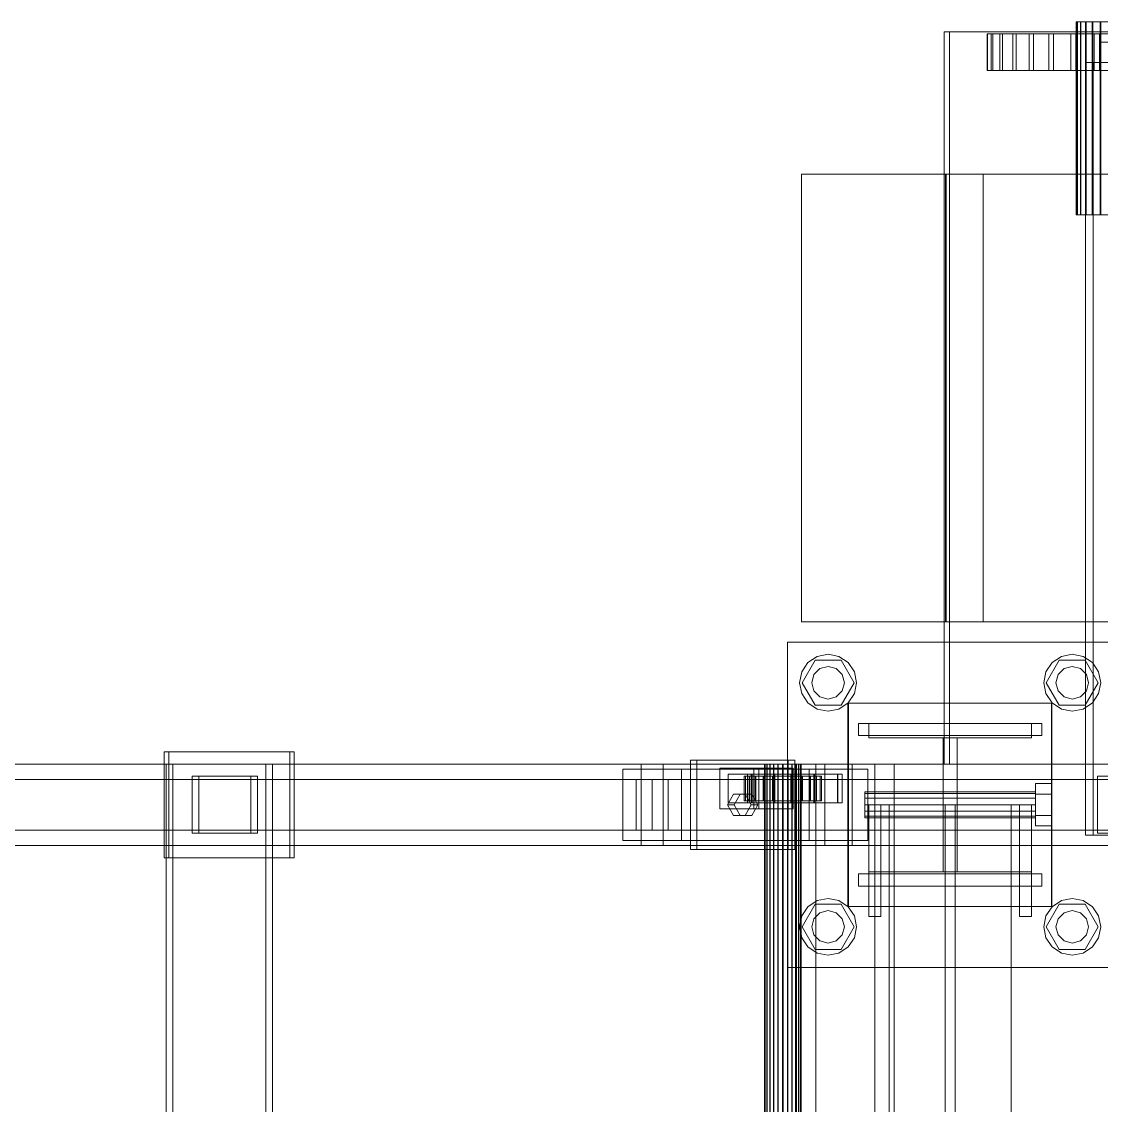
# Model space of a CAD drawing. Header units: millimetres. Extents: x -2500 to 58855, y -53268 to 6837.
# Drawn here: x 35230 to 35760, y -17718 to -17185 of the extents above; entities that cross this region are included whole.
import ezdxf

# ---------------------------------------------------------------- set-up
doc = ezdxf.new("R2010")
doc.units = ezdxf.units.MM
doc.layers.add('superior_C03', color=7, linetype='Continuous', lineweight=0)

msp = doc.modelspace()

# ---------------------------------------------------------------- linework, layer by layer
at = {"layer": 'superior_C03'}
for p, q in [((35748.673, -17185), (35748.173, -17185)), ((35748.173, -17185), (35748.763, -17185)), ((35748.173, -17280), (35748.173, -17185)), ((35750.229, -17185), (35748.673, -17185)), ((35748.673, -17280), (35748.673, -17185)), ((35748.763, -17185), (35750.403, -17185)), ((35748.763, -17280), (35748.763, -17185)), ((35752.736, -17185), (35750.229, -17185)), ((35750.229, -17280), (35750.229, -17185)), ((35750.403, -17185), (35752.982, -17185)), ((35750.403, -17280), (35750.403, -17185)), ((35756.022, -17185), (35752.736, -17185)), ((35752.736, -17280), (35752.736, -17185)), ((35752.982, -17185), (35756.323, -17185)), ((35752.982, -17280), (35752.982, -17185)), ((35759.863, -17185), (35756.022, -17185)), ((35756.022, -17280), (35756.022, -17185)), ((35756.323, -17185), (35760.199, -17185)), ((35756.323, -17280), (35756.323, -17185)), ((35763.998, -17185), (35759.863, -17185)), ((35759.863, -17280), (35759.863, -17185)), ((35760.199, -17185), (35764.346, -17185)), ((35760.199, -17280), (35760.199, -17185)), ((36578.846, -17190), (35683.206, -17190)), ((35683.206, -17190), (35683.206, -17550)), ((35685.899, -17190), (35683.206, -17190)), ((35685.899, -17550), (35685.899, -17190)), ((35685.899, -17190), (36581.539, -17190)), ((35704.603, -17191), (35704.346, -17191)), ((35704.346, -17191), (35706.389, -17191)), ((35704.346, -17209), (35704.346, -17191)), ((35707.15, -17191), (35704.603, -17191)), ((35704.603, -17209), (35704.603, -17191)), ((35706.389, -17191), (35710.651, -17191)), ((35706.389, -17209), (35706.389, -17191)), ((35711.887, -17191), (35707.15, -17191)), ((35707.15, -17209), (35707.15, -17191)), ((35710.651, -17191), (35716.971, -17191)), ((35710.651, -17209), (35710.651, -17191)), ((35718.634, -17191), (35711.887, -17191)), ((35711.887, -17209), (35711.887, -17191)), ((35716.971, -17191), (35725.104, -17191)), ((35716.971, -17209), (35716.971, -17191)), ((35727.131, -17191), (35718.634, -17191)), ((35718.634, -17209), (35718.634, -17191)), ((35725.104, -17191), (35734.739, -17191)), ((35725.104, -17209), (35725.104, -17191)), ((35737.051, -17191), (35727.131, -17191)), ((35727.131, -17209), (35727.131, -17191)), ((35734.739, -17191), (35745.504, -17191)), ((35734.739, -17209), (35734.739, -17191)), ((35748.013, -17191), (35737.051, -17191)), ((35737.051, -17209), (35737.051, -17191)), ((35745.504, -17191), (35756.988, -17191)), ((35745.504, -17209), (35745.504, -17191)), ((35759.597, -17191), (35748.013, -17191)), ((35748.013, -17209), (35748.013, -17191)), ((35756.988, -17191), (35768.747, -17191)), ((35756.988, -17209), (35756.988, -17191)), ((35771.356, -17191), (35759.597, -17191)), ((35759.597, -17209), (35759.597, -17191)), ((35760.299, -17195), (35759.891, -17195)), ((35759.891, -17195), (35759.891, -17205)), ((35759.891, -17195), (36910.118, -17195)), ((35760.299, -17205), (35760.299, -17195)), ((36910.526, -17195), (35760.299, -17195)), ((35791.296, -17205), (35752.774, -17205)), ((35752.774, -17205), (35752.774, -17585)), ((35756.545, -17205), (35752.774, -17205)), ((35756.545, -17585), (35756.545, -17205)), ((35756.545, -17205), (35795.067, -17205)), ((35759.891, -17205), (35760.299, -17205)), ((35759.891, -17205), (36910.118, -17205)), ((35760.299, -17205), (36910.526, -17205)), ((35706.389, -17209), (35704.346, -17209)), ((35704.346, -17209), (35704.603, -17209)), ((35704.603, -17209), (35707.15, -17209)), ((35710.651, -17209), (35706.389, -17209)), ((35707.15, -17209), (35711.887, -17209)), ((35716.971, -17209), (35710.651, -17209)), ((35711.887, -17209), (35718.634, -17209)), ((35725.104, -17209), (35716.971, -17209)), ((35718.634, -17209), (35727.131, -17209)), ((35734.739, -17209), (35725.104, -17209)), ((35727.131, -17209), (35737.051, -17209)), ((35745.504, -17209), (35734.739, -17209)), ((35737.051, -17209), (35748.013, -17209)), ((35756.988, -17209), (35745.504, -17209)), ((35748.013, -17209), (35759.597, -17209)), ((35768.747, -17209), (35756.988, -17209)), ((35759.597, -17209), (35771.356, -17209)), ((35805.667, -17260), (35613.057, -17260)), ((35613.057, -17260), (35613.057, -17480)), ((35684.154, -17260), (35613.057, -17260)), ((35876.496, -17260), (35683.885, -17260)), ((35683.885, -17260), (35683.885, -17480)), ((35702.467, -17260), (35683.885, -17260)), ((35684.154, -17480), (35684.154, -17260)), ((35684.154, -17260), (35876.765, -17260)), ((35702.467, -17480), (35702.467, -17260)), ((35702.467, -17260), (35895.078, -17260)), ((35748.763, -17280), (35748.173, -17280)), ((35748.173, -17280), (35748.673, -17280)), ((35748.673, -17280), (35750.229, -17280)), ((35750.403, -17280), (35748.763, -17280)), ((35750.229, -17280), (35752.736, -17280)), ((35752.982, -17280), (35750.403, -17280)), ((35752.736, -17280), (35756.022, -17280)), ((35756.323, -17280), (35752.982, -17280)), ((35756.022, -17280), (35759.863, -17280)), ((35760.199, -17280), (35756.323, -17280)), ((35759.863, -17280), (35763.998, -17280)), ((35764.346, -17280), (35760.199, -17280)), ((35613.057, -17480), (35805.667, -17480)), ((35613.057, -17480), (35684.154, -17480)), ((35683.885, -17480), (35876.496, -17480)), ((35683.885, -17480), (35702.467, -17480)), ((35876.765, -17480), (35684.154, -17480)), ((35895.078, -17480), (35702.467, -17480)), ((35606.195, -17650), (35606.195, -17490)), ((35606.195, -17490), (35766.195, -17490)), ((35613.26, -17504.642), (35616.295, -17500.101)), ((35613.395, -17510), (35619.795, -17498.915)), ((35616.295, -17500.101), (35620.837, -17497.066)), ((35619.795, -17498.915), (35632.595, -17498.915)), ((35620.837, -17497.066), (35626.195, -17496)), ((35626.195, -17496), (35631.552, -17497.066)), ((35631.552, -17497.066), (35636.094, -17500.101)), ((35632.595, -17498.915), (35638.995, -17510)), ((35636.094, -17500.101), (35639.129, -17504.642)), ((35733.26, -17504.642), (35736.295, -17500.101)), ((35733.395, -17510), (35739.795, -17498.915)), ((35736.295, -17500.101), (35740.837, -17497.066)), ((35739.795, -17498.915), (35752.595, -17498.915)), ((35740.837, -17497.066), (35746.195, -17496)), ((35746.195, -17496), (35751.552, -17497.066)), ((35751.552, -17497.066), (35756.094, -17500.101)), ((35752.595, -17498.915), (35758.995, -17510)), ((35756.094, -17500.101), (35759.129, -17504.642)), ((35612.195, -17510), (35613.26, -17504.642)), ((35618.195, -17510), (35619.266, -17506)), ((35619.266, -17506), (35622.195, -17503.072)), ((35622.195, -17503.072), (35626.195, -17502)), ((35626.195, -17502), (35630.195, -17503.072)), ((35630.195, -17503.072), (35633.123, -17506)), ((35633.123, -17506), (35634.195, -17510)), ((35639.129, -17504.642), (35640.195, -17510)), ((35732.195, -17510), (35733.26, -17504.642)), ((35738.195, -17510), (35739.266, -17506)), ((35739.266, -17506), (35742.195, -17503.072)), ((35742.195, -17503.072), (35746.195, -17502)), ((35746.195, -17502), (35750.195, -17503.072)), ((35750.195, -17503.072), (35753.123, -17506)), ((35753.123, -17506), (35754.195, -17510)), ((35759.129, -17504.642), (35760.195, -17510)), ((35613.26, -17515.358), (35612.195, -17510)), ((35619.795, -17521.085), (35613.395, -17510)), ((35619.266, -17514), (35618.195, -17510)), ((35638.995, -17510), (35632.595, -17521.085)), ((35634.195, -17510), (35633.123, -17514)), ((35640.195, -17510), (35639.129, -17515.358)), ((35733.26, -17515.358), (35732.195, -17510)), ((35739.795, -17521.085), (35733.395, -17510)), ((35739.266, -17514), (35738.195, -17510)), ((35758.995, -17510), (35752.595, -17521.085)), ((35754.195, -17510), (35753.123, -17514)), ((35760.195, -17510), (35759.129, -17515.358)), ((35616.295, -17519.899), (35613.26, -17515.358)), ((35622.195, -17516.928), (35619.266, -17514)), ((35633.123, -17514), (35630.195, -17516.928)), ((35639.129, -17515.358), (35636.094, -17519.899)), ((35736.295, -17519.899), (35733.26, -17515.358)), ((35742.195, -17516.928), (35739.266, -17514)), ((35753.123, -17514), (35750.195, -17516.928)), ((35759.129, -17515.358), (35756.094, -17519.899)), ((35620.837, -17522.934), (35616.295, -17519.899)), ((35632.595, -17521.085), (35619.795, -17521.085)), ((35626.195, -17518), (35622.195, -17516.928)), ((35630.195, -17516.928), (35626.195, -17518)), ((35636.094, -17519.899), (35631.552, -17522.934)), ((35635.925, -17620), (35635.925, -17520)), ((35635.925, -17520), (35735.925, -17520)), ((35636.195, -17620), (35636.195, -17520)), ((35636.195, -17520), (35736.195, -17520)), ((35735.925, -17520), (35735.925, -17620)), ((35736.195, -17520), (35736.195, -17620)), ((35740.837, -17522.934), (35736.295, -17519.899)), ((35752.595, -17521.085), (35739.795, -17521.085)), ((35746.195, -17518), (35742.195, -17516.928)), ((35750.195, -17516.928), (35746.195, -17518)), ((35756.094, -17519.899), (35751.552, -17522.934)), ((35626.195, -17524), (35620.837, -17522.934)), ((35631.552, -17522.934), (35626.195, -17524)), ((35746.195, -17524), (35740.837, -17522.934)), ((35751.552, -17522.934), (35746.195, -17524)), ((35641.195, -17530), (35731.195, -17530)), ((35641.195, -17536), (35641.195, -17530)), ((35646.195, -17537), (35646.195, -17530)), ((35646.195, -17530), (35726.195, -17530)), ((35726.195, -17530), (35726.195, -17537)), ((35731.195, -17536), (35731.195, -17530)), ((35641.195, -17536), (35731.195, -17536)), ((35726.195, -17537), (35646.195, -17537)), ((35682.695, -17603), (35682.695, -17537)), ((35682.695, -17537), (35689.695, -17537)), ((35689.695, -17537), (35689.695, -17603)), ((35361.588, -17544), (35299.952, -17544)), ((35299.952, -17544), (35299.952, -17596)), ((35302.107, -17544), (35299.952, -17544)), ((35302.107, -17596), (35302.107, -17544)), ((35302.107, -17544), (35363.742, -17544)), ((35361.588, -17596), (35361.588, -17544)), ((35361.588, -17544), (35363.742, -17544)), ((35363.742, -17544), (35363.742, -17596)), ((35606.652, -17548), (35558.499, -17548)), ((35558.499, -17548), (35558.499, -17592)), ((35561.731, -17548), (35558.499, -17548)), ((35561.731, -17592), (35561.731, -17548)), ((35561.731, -17548), (35609.883, -17548)), ((35606.652, -17592), (35606.652, -17548)), ((35606.652, -17548), (35609.883, -17548)), ((35609.883, -17548), (35609.883, -17592)), ((35534.358, -17550), (34378.693, -17550)), ((34389.466, -17550), (35545.13, -17550)), ((35624.576, -17550), (34468.912, -17550)), ((34482.377, -17550), (35638.042, -17550)), ((35349.845, -17550), (35300.922, -17550)), ((35300.922, -17550), (35300.922, -18450)), ((35304.154, -17550), (35300.922, -17550)), ((35304.154, -18450), (35304.154, -17550)), ((35304.154, -17550), (35353.077, -17550)), ((35349.845, -18450), (35349.845, -17550)), ((35349.845, -17550), (35353.077, -17550)), ((35353.077, -17550), (35353.077, -18450)), ((35554.19, -17552.5), (35525.298, -17552.5)), ((35525.298, -17552.5), (35525.298, -17587.5)), ((35616.863, -17552.5), (35525.298, -17552.5)), ((35534.358, -17550), (35534.358, -17590)), ((35545.13, -17550), (35534.358, -17550)), ((36690.023, -17550), (35534.358, -17550)), ((35545.13, -17590), (35545.13, -17550)), ((35545.13, -17550), (36700.795, -17550)), ((35554.19, -17587.5), (35554.19, -17552.5)), ((35554.19, -17552.5), (35645.755, -17552.5)), ((35592.206, -17552), (35572.945, -17552)), ((35572.945, -17552), (35572.945, -17572)), ((35589.75, -17552), (35572.945, -17552)), ((35589.75, -17572), (35589.75, -17552)), ((35589.75, -17552), (35609.011, -17552)), ((35592.206, -17572), (35592.206, -17552)), ((35592.206, -17552), (35609.011, -17552)), ((35595.24, -17550), (35594.959, -17550)), ((35594.959, -17550), (35595.291, -17550)), ((35594.959, -18450), (35594.959, -17550)), ((35596.116, -17550), (35595.24, -17550)), ((35595.24, -18450), (35595.24, -17550)), ((35595.291, -17550), (35596.214, -17550)), ((35595.291, -18450), (35595.291, -17550)), ((35597.526, -17550), (35596.116, -17550)), ((35596.116, -18450), (35596.116, -17550)), ((35596.214, -17550), (35597.664, -17550)), ((35596.214, -18450), (35596.214, -17550)), ((35599.374, -17550), (35597.526, -17550)), ((35597.526, -18450), (35597.526, -17550)), ((35597.664, -17550), (35599.543, -17550)), ((35597.664, -18450), (35597.664, -17550)), ((35601.535, -17550), (35599.374, -17550)), ((35599.374, -18450), (35599.374, -17550)), ((35599.543, -17550), (35601.724, -17550)), ((35599.543, -18450), (35599.543, -17550)), ((35603.86, -17550), (35601.535, -17550)), ((35601.535, -18450), (35601.535, -17550)), ((35601.724, -17550), (35604.056, -17550)), ((35601.724, -18450), (35601.724, -17550)), ((35606.193, -17550), (35603.86, -17550)), ((35603.86, -18450), (35603.86, -17550)), ((35604.056, -17550), (35606.382, -17550)), ((35604.056, -18450), (35604.056, -17550)), ((35608.373, -17550), (35606.193, -17550)), ((35606.193, -18450), (35606.193, -17550)), ((35606.382, -17550), (35608.543, -17550)), ((35606.382, -18450), (35606.382, -17550)), ((35610.253, -17550), (35608.373, -17550)), ((35608.373, -18450), (35608.373, -17550)), ((35608.543, -17550), (35610.391, -17550)), ((35608.543, -18450), (35608.543, -17550)), ((35609.011, -17552), (35609.011, -17572)), ((35611.703, -17550), (35610.253, -17550)), ((35610.253, -18450), (35610.253, -17550)), ((35610.391, -17550), (35611.801, -17550)), ((35610.391, -18450), (35610.391, -17550)), ((35649.224, -17550), (35610.702, -17550)), ((35610.702, -17550), (35610.702, -18450)), ((35620.127, -17550), (35610.702, -17550)), ((35612.626, -17550), (35611.703, -17550)), ((35611.703, -18450), (35611.703, -17550)), ((35611.801, -17550), (35612.677, -17550)), ((35611.801, -18450), (35611.801, -17550)), ((35612.958, -17550), (35612.626, -17550)), ((35612.626, -17550), (35612.626, -18450)), ((35612.677, -17550), (35612.958, -17550)), ((35612.677, -18450), (35612.677, -17550)), ((35612.958, -18450), (35612.958, -17550)), ((35616.863, -17587.5), (35616.863, -17552.5)), ((35616.863, -17552.5), (35645.755, -17552.5)), ((35620.127, -18450), (35620.127, -17550)), ((35620.127, -17550), (35658.65, -17550)), ((35624.576, -17550), (35624.576, -17590)), ((35638.042, -17550), (35624.576, -17550)), ((36780.241, -17550), (35624.576, -17550)), ((35638.042, -17590), (35638.042, -17550)), ((35638.042, -17550), (36793.707, -17550)), ((35645.755, -17552.5), (35645.755, -17587.5)), ((35649.224, -18450), (35649.224, -17550)), ((35649.224, -17550), (35658.65, -17550)), ((35658.65, -17550), (35658.65, -18450)), ((35683.206, -17550), (36578.846, -17550)), ((35683.206, -17550), (35685.899, -17550)), ((36581.539, -17550), (35685.899, -17550)), ((35531.92, -17557.5), (34467.82, -17557.5)), ((34483.469, -17557.5), (35547.569, -17557.5)), ((35342.523, -17556), (35313.631, -17556)), ((35313.631, -17556), (35313.631, -17584)), ((35316.863, -17556), (35313.631, -17556)), ((35316.863, -17584), (35316.863, -17556)), ((35316.863, -17556), (35345.755, -17556)), ((35342.523, -17584), (35342.523, -17556)), ((35342.523, -17556), (35345.755, -17556)), ((35345.755, -17556), (35345.755, -17584)), ((35531.92, -17557.5), (35531.92, -17582.5)), ((35547.569, -17557.5), (35531.92, -17557.5)), ((35539.795, -17557.5), (35539.693, -17557.5)), ((35539.693, -17557.5), (35539.693, -17582.5)), ((35539.693, -17557.5), (36786.922, -17557.5)), ((35539.795, -17582.5), (35539.795, -17557.5)), ((36787.025, -17557.5), (35539.795, -17557.5)), ((35547.569, -17582.5), (35547.569, -17557.5)), ((35588.672, -17555), (35577.116, -17555)), ((35577.116, -17555), (35577.116, -17569)), ((35588.427, -17555), (35577.116, -17555)), ((35585.553, -17556), (35584.959, -17556)), ((35584.959, -17556), (35594.959, -17556)), ((35584.959, -17568), (35584.959, -17556)), ((35584.959, -17556), (35585.66, -17556)), ((35587.402, -17556), (35585.553, -17556)), ((35585.553, -17556), (35595.24, -17556)), ((35585.553, -17568), (35585.553, -17556)), ((35585.66, -17556), (35595.291, -17556)), ((35585.66, -17568), (35585.66, -17556)), ((35585.66, -17556), (35587.608, -17556)), ((35630.956, -17555), (35586.656, -17555)), ((35586.656, -17555), (35586.656, -17569)), ((35588.81, -17555), (35586.656, -17555)), ((35590.378, -17556), (35587.402, -17556)), ((35587.402, -17556), (35596.116, -17556)), ((35587.402, -17568), (35587.402, -17556)), ((35587.608, -17556), (35596.214, -17556)), ((35587.608, -17568), (35587.608, -17556)), ((35587.608, -17556), (35590.67, -17556)), ((35588.427, -17569), (35588.427, -17555)), ((35588.427, -17555), (35599.983, -17555)), ((35588.672, -17569), (35588.672, -17555)), ((35588.672, -17555), (35599.983, -17555)), ((35588.81, -17569), (35588.81, -17555)), ((35588.81, -17555), (35633.111, -17555)), ((35594.28, -17556), (35590.378, -17556)), ((35590.378, -17556), (35597.526, -17556)), ((35590.378, -17568), (35590.378, -17556)), ((35590.67, -17556), (35597.664, -17556)), ((35590.67, -17568), (35590.67, -17556)), ((35590.67, -17556), (35594.638, -17556)), ((35598.841, -17556), (35594.28, -17556)), ((35594.28, -17556), (35599.374, -17556)), ((35594.28, -17568), (35594.28, -17556)), ((35594.638, -17556), (35599.543, -17556)), ((35594.638, -17568), (35594.638, -17556)), ((35594.638, -17556), (35599.241, -17556)), ((35594.959, -17556), (35595.24, -17556)), ((35594.959, -17556), (35594.959, -17568)), ((35595.291, -17556), (35594.959, -17556)), ((35595.24, -17556), (35596.116, -17556)), ((35595.24, -17556), (35595.24, -17568)), ((35595.291, -17556), (35595.291, -17568)), ((35596.214, -17556), (35595.291, -17556)), ((35596.116, -17556), (35597.526, -17556)), ((35596.116, -17556), (35596.116, -17568)), ((35596.214, -17556), (35596.214, -17568)), ((35597.664, -17556), (35596.214, -17556)), ((35597.526, -17556), (35599.374, -17556)), ((35597.526, -17556), (35597.526, -17568)), ((35597.664, -17556), (35597.664, -17568)), ((35599.543, -17556), (35597.664, -17556)), ((35603.752, -17556), (35598.841, -17556)), ((35598.841, -17556), (35601.535, -17556)), ((35598.841, -17568), (35598.841, -17556)), ((35599.241, -17556), (35601.724, -17556)), ((35599.241, -17568), (35599.241, -17556)), ((35599.241, -17556), (35604.165, -17556)), ((35599.374, -17556), (35601.535, -17556)), ((35599.374, -17556), (35599.374, -17568)), ((35599.543, -17556), (35599.543, -17568)), ((35601.724, -17556), (35599.543, -17556)), ((35599.983, -17555), (35599.983, -17569)), ((35601.535, -17556), (35603.86, -17556)), ((35601.535, -17556), (35601.535, -17568)), ((35601.724, -17556), (35601.724, -17568)), ((35604.056, -17556), (35601.724, -17556)), ((35608.676, -17556), (35603.752, -17556)), ((35603.752, -17556), (35603.86, -17556)), ((35603.752, -17568), (35603.752, -17556)), ((35603.86, -17556), (35606.193, -17556)), ((35603.86, -17556), (35603.86, -17568)), ((35604.165, -17556), (35604.056, -17556)), ((35604.056, -17556), (35604.056, -17568)), ((35606.382, -17556), (35604.056, -17556)), ((35604.165, -17568), (35604.165, -17556)), ((35604.165, -17556), (35609.075, -17556)), ((35608.676, -17556), (35606.193, -17556)), ((35606.193, -17556), (35608.373, -17556)), ((35606.193, -17556), (35606.193, -17568)), ((35609.075, -17556), (35606.382, -17556)), ((35606.382, -17556), (35606.382, -17568)), ((35608.543, -17556), (35606.382, -17556)), ((35619.49, -17555), (35607.933, -17555)), ((35607.933, -17555), (35607.933, -17569)), ((35619.244, -17555), (35607.933, -17555)), ((35613.279, -17556), (35608.373, -17556)), ((35608.373, -17556), (35610.253, -17556)), ((35608.373, -17556), (35608.373, -17568)), ((35613.637, -17556), (35608.543, -17556)), ((35608.543, -17556), (35608.543, -17568)), ((35610.391, -17556), (35608.543, -17556)), ((35613.279, -17556), (35608.676, -17556)), ((35608.676, -17568), (35608.676, -17556)), ((35609.075, -17568), (35609.075, -17556)), ((35609.075, -17556), (35613.637, -17556)), ((35617.246, -17556), (35610.253, -17556)), ((35610.253, -17556), (35611.703, -17556)), ((35610.253, -17556), (35610.253, -17568)), ((35617.539, -17556), (35610.391, -17556)), ((35610.391, -17556), (35610.391, -17568)), ((35611.801, -17556), (35610.391, -17556)), ((35620.309, -17556), (35611.703, -17556)), ((35611.703, -17556), (35612.626, -17556)), ((35611.703, -17556), (35611.703, -17568)), ((35620.515, -17556), (35611.801, -17556)), ((35611.801, -17556), (35611.801, -17568)), ((35612.677, -17556), (35611.801, -17556)), ((35612.626, -17556), (35622.256, -17556)), ((35612.626, -17568), (35612.626, -17556)), ((35612.626, -17556), (35612.958, -17556)), ((35622.363, -17556), (35612.677, -17556)), ((35612.677, -17556), (35612.677, -17568)), ((35612.958, -17556), (35612.677, -17556)), ((35622.957, -17556), (35612.958, -17556)), ((35612.958, -17556), (35612.958, -17568)), ((35617.246, -17556), (35613.279, -17556)), ((35613.279, -17568), (35613.279, -17556)), ((35613.637, -17568), (35613.637, -17556)), ((35613.637, -17556), (35617.539, -17556)), ((35620.309, -17556), (35617.246, -17556)), ((35617.246, -17568), (35617.246, -17556)), ((35617.539, -17568), (35617.539, -17556)), ((35617.539, -17556), (35620.515, -17556)), ((35619.244, -17569), (35619.244, -17555)), ((35619.244, -17555), (35630.801, -17555)), ((35619.49, -17569), (35619.49, -17555)), ((35619.49, -17555), (35630.801, -17555)), ((35622.256, -17556), (35620.309, -17556)), ((35620.309, -17568), (35620.309, -17556)), ((35620.515, -17568), (35620.515, -17556)), ((35620.515, -17556), (35622.363, -17556)), ((35622.256, -17556), (35622.256, -17568)), ((35622.957, -17556), (35622.256, -17556)), ((35622.363, -17568), (35622.363, -17556)), ((35622.363, -17556), (35622.957, -17556)), ((35622.957, -17568), (35622.957, -17556)), ((35630.801, -17555), (35630.801, -17569)), ((35630.956, -17569), (35630.956, -17555)), ((35630.956, -17555), (35633.111, -17555)), ((35633.111, -17555), (35633.111, -17569)), ((35785.518, -17556), (35758.553, -17556)), ((35758.553, -17556), (35758.553, -17584)), ((35802.315, -17556), (35758.553, -17556)), ((35644.195, -17564.457), (35644.195, -17563.6)), ((35728.195, -17563.6), (35644.195, -17563.6)), ((35644.195, -17564.457), (35644.195, -17566.8)), ((35644.195, -17564.457), (35728.195, -17564.457)), ((35728.195, -17564.8), (35728.195, -17559.6)), ((35736.195, -17559.6), (35728.195, -17559.6)), ((35728.195, -17563.6), (35728.195, -17564.457)), ((35728.195, -17564.457), (35728.195, -17566.8)), ((35736.195, -17559.6), (35736.195, -17564.8)), ((35576.797, -17570), (35579.686, -17564.804)), ((35579.686, -17575.196), (35576.797, -17570)), ((35576.797, -17570), (35580.029, -17570)), ((35577.116, -17569), (35588.672, -17569)), ((35577.116, -17569), (35588.427, -17569)), ((35579.686, -17564.804), (35585.464, -17564.804)), ((35582.918, -17564.804), (35579.686, -17564.804)), ((35582.918, -17564.804), (35580.029, -17570)), ((35580.029, -17570), (35582.918, -17575.196)), ((35588.696, -17564.804), (35582.918, -17564.804)), ((35594.959, -17568), (35584.959, -17568)), ((35584.959, -17568), (35585.553, -17568)), ((35585.66, -17568), (35584.959, -17568)), ((35585.464, -17564.804), (35588.354, -17570)), ((35588.696, -17564.804), (35585.464, -17564.804)), ((35588.354, -17570), (35585.464, -17575.196)), ((35595.24, -17568), (35585.553, -17568)), ((35585.553, -17568), (35587.402, -17568)), ((35595.291, -17568), (35585.66, -17568)), ((35587.608, -17568), (35585.66, -17568)), ((35586.656, -17569), (35630.956, -17569)), ((35586.656, -17569), (35588.81, -17569)), ((35596.116, -17568), (35587.402, -17568)), ((35587.402, -17568), (35590.378, -17568)), ((35596.214, -17568), (35587.608, -17568)), ((35590.67, -17568), (35587.608, -17568)), ((35591.585, -17570), (35588.354, -17570)), ((35599.983, -17569), (35588.427, -17569)), ((35599.983, -17569), (35588.672, -17569)), ((35591.585, -17570), (35588.696, -17564.804)), ((35588.696, -17575.196), (35591.585, -17570)), ((35633.111, -17569), (35588.81, -17569)), ((35597.526, -17568), (35590.378, -17568)), ((35590.378, -17568), (35594.28, -17568)), ((35597.664, -17568), (35590.67, -17568)), ((35594.638, -17568), (35590.67, -17568)), ((35599.374, -17568), (35594.28, -17568)), ((35594.28, -17568), (35598.841, -17568)), ((35599.543, -17568), (35594.638, -17568)), ((35599.241, -17568), (35594.638, -17568)), ((35595.24, -17568), (35594.959, -17568)), ((35594.959, -17568), (35595.291, -17568)), ((35596.116, -17568), (35595.24, -17568)), ((35595.291, -17568), (35596.214, -17568)), ((35597.526, -17568), (35596.116, -17568)), ((35596.214, -17568), (35597.664, -17568)), ((35599.374, -17568), (35597.526, -17568)), ((35597.664, -17568), (35599.543, -17568)), ((35601.535, -17568), (35598.841, -17568)), ((35598.841, -17568), (35603.752, -17568)), ((35601.724, -17568), (35599.241, -17568)), ((35604.165, -17568), (35599.241, -17568)), ((35601.535, -17568), (35599.374, -17568)), ((35599.543, -17568), (35601.724, -17568)), ((35603.86, -17568), (35601.535, -17568)), ((35601.724, -17568), (35604.056, -17568)), ((35603.86, -17568), (35603.752, -17568)), ((35603.752, -17568), (35608.676, -17568)), ((35606.193, -17568), (35603.86, -17568)), ((35604.056, -17568), (35604.165, -17568)), ((35604.056, -17568), (35606.382, -17568)), ((35609.075, -17568), (35604.165, -17568)), ((35608.373, -17568), (35606.193, -17568)), ((35606.193, -17568), (35608.676, -17568)), ((35606.382, -17568), (35609.075, -17568)), ((35606.382, -17568), (35608.543, -17568)), ((35607.933, -17569), (35619.49, -17569)), ((35607.933, -17569), (35619.244, -17569)), ((35610.253, -17568), (35608.373, -17568)), ((35608.373, -17568), (35613.279, -17568)), ((35608.543, -17568), (35613.637, -17568)), ((35608.543, -17568), (35610.391, -17568)), ((35608.676, -17568), (35613.279, -17568)), ((35613.637, -17568), (35609.075, -17568)), ((35611.703, -17568), (35610.253, -17568)), ((35610.253, -17568), (35617.246, -17568)), ((35610.391, -17568), (35617.539, -17568)), ((35610.391, -17568), (35611.801, -17568)), ((35612.626, -17568), (35611.703, -17568)), ((35611.703, -17568), (35620.309, -17568)), ((35611.801, -17568), (35620.515, -17568)), ((35611.801, -17568), (35612.677, -17568)), ((35622.256, -17568), (35612.626, -17568)), ((35612.958, -17568), (35612.626, -17568)), ((35612.677, -17568), (35622.363, -17568)), ((35612.677, -17568), (35612.958, -17568)), ((35612.958, -17568), (35622.957, -17568)), ((35613.279, -17568), (35617.246, -17568)), ((35617.539, -17568), (35613.637, -17568)), ((35617.246, -17568), (35620.309, -17568)), ((35620.515, -17568), (35617.539, -17568)), ((35630.801, -17569), (35619.244, -17569)), ((35630.801, -17569), (35619.49, -17569)), ((35620.309, -17568), (35622.256, -17568)), ((35622.363, -17568), (35620.515, -17568)), ((35622.256, -17568), (35622.957, -17568)), ((35622.957, -17568), (35622.363, -17568)), ((35633.111, -17569), (35630.956, -17569)), ((35644.195, -17566.8), (35644.195, -17570)), ((35644.195, -17566.8), (35728.195, -17566.8)), ((35644.195, -17570), (35644.195, -17573.2)), ((35644.195, -17570), (35728.195, -17570)), ((35646.195, -17570), (35646.195, -17625)), ((35646.195, -17570), (35652.195, -17570)), ((35652.195, -17570), (35652.195, -17625)), ((35716.195, -17570), (35656.195, -17570)), ((35656.195, -17570), (35656.195, -18430)), ((35688.695, -17570), (35683.695, -17570)), ((35683.695, -17570), (35683.695, -18430)), ((35688.695, -18430), (35688.695, -17570)), ((35716.195, -18430), (35716.195, -17570)), ((35720.195, -17570), (35720.195, -17625)), ((35720.195, -17570), (35726.195, -17570)), ((35726.195, -17570), (35726.195, -17625)), ((35728.195, -17564.8), (35728.195, -17575.2)), ((35728.195, -17564.8), (35736.195, -17564.8)), ((35728.195, -17566.8), (35728.195, -17570)), ((35728.195, -17570), (35728.195, -17573.2)), ((35736.195, -17564.8), (35736.195, -17575.2)), ((35572.945, -17572), (35592.206, -17572)), ((35572.945, -17572), (35589.75, -17572)), ((35585.464, -17575.196), (35579.686, -17575.196)), ((35582.918, -17575.196), (35579.686, -17575.196)), ((35582.918, -17575.196), (35588.696, -17575.196)), ((35588.696, -17575.196), (35585.464, -17575.196)), ((35609.011, -17572), (35589.75, -17572)), ((35609.011, -17572), (35592.206, -17572)), ((35644.195, -17573.2), (35644.195, -17575.543)), ((35644.195, -17573.2), (35728.195, -17573.2)), ((35728.195, -17573.2), (35728.195, -17575.543)), ((35728.195, -17575.2), (35728.195, -17580.4)), ((35728.195, -17575.2), (35736.195, -17575.2)), ((35736.195, -17575.2), (35736.195, -17580.4)), ((35644.195, -17575.543), (35644.195, -17576.4)), ((35644.195, -17575.543), (35728.195, -17575.543)), ((35644.195, -17576.4), (35728.195, -17576.4)), ((35728.195, -17575.543), (35728.195, -17576.4)), ((35728.195, -17580.4), (35736.195, -17580.4)), ((34467.82, -17582.5), (35531.92, -17582.5)), ((34483.469, -17582.5), (35547.569, -17582.5)), ((35313.631, -17584), (35342.523, -17584)), ((35313.631, -17584), (35316.863, -17584)), ((35345.755, -17584), (35316.863, -17584)), ((35345.755, -17584), (35342.523, -17584)), ((35531.92, -17582.5), (35547.569, -17582.5)), ((35539.693, -17582.5), (35539.795, -17582.5)), ((35539.693, -17582.5), (36786.922, -17582.5)), ((35539.795, -17582.5), (36787.025, -17582.5)), ((35752.774, -17585), (35791.296, -17585)), ((35752.774, -17585), (35756.545, -17585)), ((35795.067, -17585), (35756.545, -17585)), ((35758.553, -17584), (35785.518, -17584)), ((35758.553, -17584), (35802.315, -17584)), ((34378.693, -17590), (35534.358, -17590)), ((34389.466, -17590), (35545.13, -17590)), ((34468.912, -17590), (35624.576, -17590)), ((34482.377, -17590), (35638.042, -17590)), ((35525.298, -17587.5), (35554.19, -17587.5)), ((35616.863, -17587.5), (35525.298, -17587.5)), ((35534.358, -17590), (35545.13, -17590)), ((35534.358, -17590), (36690.023, -17590)), ((35545.13, -17590), (36700.795, -17590)), ((35645.755, -17587.5), (35554.19, -17587.5)), ((35645.755, -17587.5), (35616.863, -17587.5)), ((35624.576, -17590), (35638.042, -17590)), ((35624.576, -17590), (36780.241, -17590)), ((35638.042, -17590), (36793.707, -17590)), ((35299.952, -17596), (35361.588, -17596)), ((35299.952, -17596), (35302.107, -17596)), ((35363.742, -17596), (35302.107, -17596)), ((35363.742, -17596), (35361.588, -17596)), ((35558.499, -17592), (35606.652, -17592)), ((35558.499, -17592), (35561.731, -17592)), ((35609.883, -17592), (35561.731, -17592)), ((35609.883, -17592), (35606.652, -17592)), ((35641.195, -17604), (35731.195, -17604)), ((35641.195, -17610), (35641.195, -17604)), ((35646.195, -17610), (35646.195, -17603)), ((35646.195, -17603), (35726.195, -17603)), ((35689.695, -17603), (35682.695, -17603)), ((35726.195, -17603), (35726.195, -17610)), ((35731.195, -17610), (35731.195, -17604)), ((35641.195, -17610), (35731.195, -17610)), ((35726.195, -17610), (35646.195, -17610)), ((35616.295, -17620.101), (35620.837, -17617.066)), ((35620.837, -17617.066), (35626.195, -17616)), ((35626.195, -17616), (35631.552, -17617.066)), ((35631.552, -17617.066), (35636.094, -17620.101)), ((35736.295, -17620.101), (35740.837, -17617.066)), ((35740.837, -17617.066), (35746.195, -17616)), ((35746.195, -17616), (35751.552, -17617.066)), ((35751.552, -17617.066), (35756.094, -17620.101)), ((35613.26, -17624.642), (35616.295, -17620.101)), ((35613.395, -17630), (35619.795, -17618.915)), ((35619.266, -17626), (35622.195, -17623.072)), ((35619.795, -17618.915), (35632.595, -17618.915)), ((35622.195, -17623.072), (35626.195, -17622)), ((35626.195, -17622), (35630.195, -17623.072)), ((35630.195, -17623.072), (35633.123, -17626)), ((35632.595, -17618.915), (35638.995, -17630)), ((35735.925, -17620), (35635.925, -17620)), ((35636.094, -17620.101), (35639.129, -17624.642)), ((35736.195, -17620), (35636.195, -17620)), ((35733.26, -17624.642), (35736.295, -17620.101)), ((35733.395, -17630), (35739.795, -17618.915)), ((35739.266, -17626), (35742.195, -17623.072)), ((35739.795, -17618.915), (35752.595, -17618.915)), ((35742.195, -17623.072), (35746.195, -17622)), ((35746.195, -17622), (35750.195, -17623.072)), ((35750.195, -17623.072), (35753.123, -17626)), ((35752.595, -17618.915), (35758.995, -17630)), ((35756.094, -17620.101), (35759.129, -17624.642)), ((35612.195, -17630), (35613.26, -17624.642)), ((35618.195, -17630), (35619.266, -17626)), ((35633.123, -17626), (35634.195, -17630)), ((35639.129, -17624.642), (35640.195, -17630)), ((35646.195, -17625), (35652.195, -17625)), ((35720.195, -17625), (35726.195, -17625)), ((35732.195, -17630), (35733.26, -17624.642)), ((35738.195, -17630), (35739.266, -17626)), ((35753.123, -17626), (35754.195, -17630)), ((35759.129, -17624.642), (35760.195, -17630)), ((35613.26, -17635.358), (35612.195, -17630)), ((35619.795, -17641.085), (35613.395, -17630)), ((35619.266, -17634), (35618.195, -17630)), ((35622.195, -17636.928), (35619.266, -17634)), ((35633.123, -17634), (35630.195, -17636.928)), ((35638.995, -17630), (35632.595, -17641.085)), ((35634.195, -17630), (35633.123, -17634)), ((35640.195, -17630), (35639.129, -17635.358)), ((35733.26, -17635.358), (35732.195, -17630)), ((35739.795, -17641.085), (35733.395, -17630)), ((35739.266, -17634), (35738.195, -17630)), ((35742.195, -17636.928), (35739.266, -17634)), ((35753.123, -17634), (35750.195, -17636.928)), ((35758.995, -17630), (35752.595, -17641.085)), ((35754.195, -17630), (35753.123, -17634)), ((35760.195, -17630), (35759.129, -17635.358)), ((35616.295, -17639.899), (35613.26, -17635.358)), ((35626.195, -17638), (35622.195, -17636.928)), ((35630.195, -17636.928), (35626.195, -17638)), ((35639.129, -17635.358), (35636.094, -17639.899)), ((35736.295, -17639.899), (35733.26, -17635.358)), ((35746.195, -17638), (35742.195, -17636.928)), ((35750.195, -17636.928), (35746.195, -17638)), ((35759.129, -17635.358), (35756.094, -17639.899)), ((35620.837, -17642.934), (35616.295, -17639.899)), ((35632.595, -17641.085), (35619.795, -17641.085)), ((35626.195, -17644), (35620.837, -17642.934)), ((35631.552, -17642.934), (35626.195, -17644)), ((35636.094, -17639.899), (35631.552, -17642.934)), ((35740.837, -17642.934), (35736.295, -17639.899)), ((35752.595, -17641.085), (35739.795, -17641.085)), ((35746.195, -17644), (35740.837, -17642.934)), ((35751.552, -17642.934), (35746.195, -17644)), ((35756.094, -17639.899), (35751.552, -17642.934)), ((35766.195, -17650), (35606.195, -17650))]:
    msp.add_line(p, q, dxfattribs=at)

doc.saveas('drawing.dxf')
